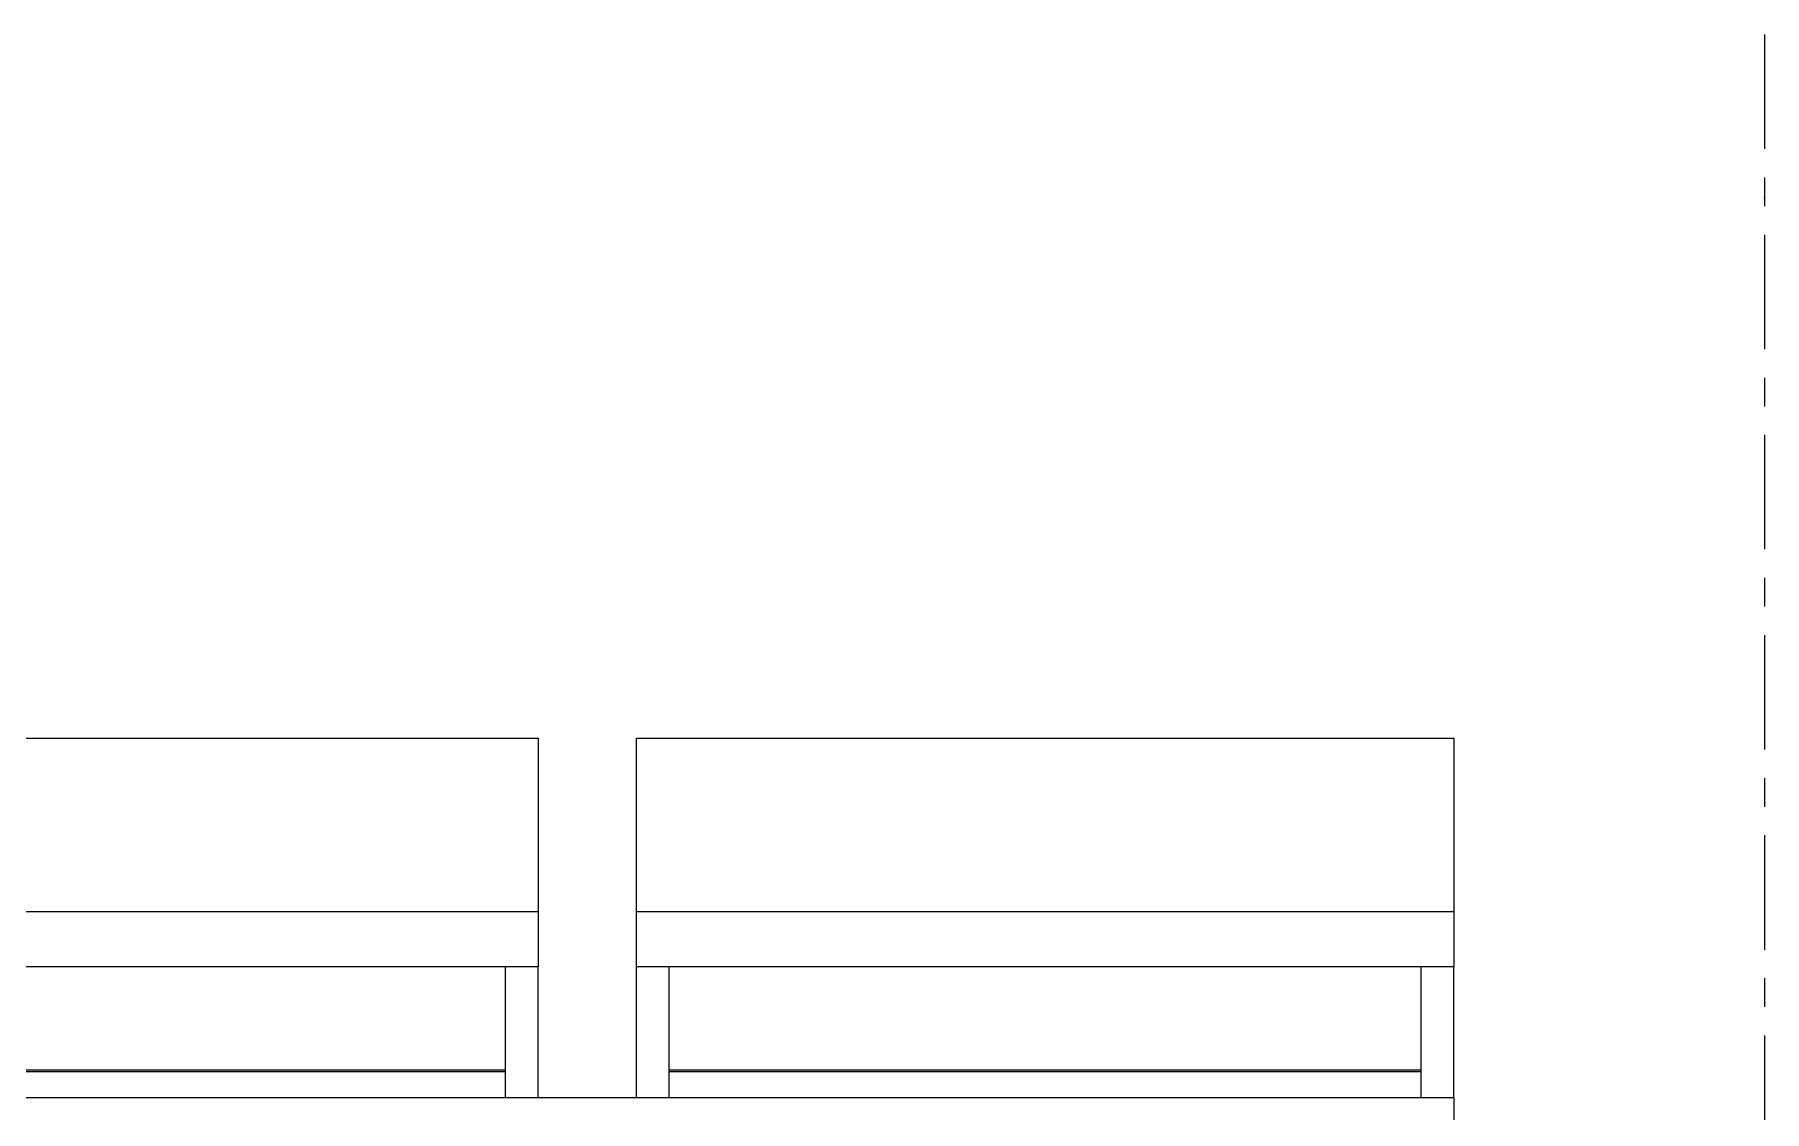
# Model space of a CAD drawing. Header units: millimetres. Extents: x 3774 to 718460, y -768339 to 192544.
# Drawn here: x 374401 to 377047, y -719217 to -717569 of the extents above; entities that cross this region are included whole.
import ezdxf
from ezdxf.enums import TextEntityAlignment as Align

# ---------------------------------------------------------------- set-up
doc = ezdxf.new("R2010")
doc.units = ezdxf.units.MM
doc.linetypes.add('TA_GL_000.70000', pattern=[1.925, 0.7, -0.175, 0.175, -0.175, 0.7])
doc.linetypes.add('XKITLINE00', pattern=[0])
for name, color, linetype in [('000 - 0_SYM_DWG_DIMS_SUB_COLOR_1', 7, 'Continuous'), ('000 - 0_SYM_DWG_GRID-BUBBLE_MAIN_COLOR_1', 7, 'Continuous'), ('000 - 0_SYM_DWG_GRIDLINE_MAIN_COLOR_251', 7, 'Continuous')]:
    doc.layers.add(name, color=color, linetype=linetype)
doc.layers.add('A-CANOPY', color=7, linetype='Continuous', lineweight=25)
doc.styles.add('ARIAL', font='arial.ttf')
doc.styles.add('FAMELINE_FOR_CKST', font='arial.ttf')
doc.styles.add('TA', font='', dxfattribs={"height": 4.5})
doc.styles.get('TA').set_extended_font_data('Cordia New')
doc.dimstyles.new('FAMELINE-CKST_C-C', dxfattribs={"dimtxt": 0.3, "dimasz": 0.15, "dimexe": 0.1, "dimexo": 0.1, "dimgap": 0.05, "dimtad": 1, "dimzin": 0, "dimdsep": 46, "dimtxsty": 'FAMELINE_FOR_CKST', "dimblk": 'ORIGIN', "dimblk1": 'ORIGIN', "dimblk2": 'ORIGIN', "dimsah": 1, "dimcen": 0.1, "dimdle": 0.1, "dimclrd": 7, "dimclre": 7, "dimclrt": 7, "dimadec": 0, "dimazin": 0, "dimtfac": 1, "dimtix": 1, "dimtmove": 2, "dimatfit": 3, "dimfxl": 1, "dimtolj": 1, "dimtzin": 0, "dimlwd": -1, "dimlwe": -1, "dimarcsym": 0})

# ---------------------------------------------------------------- blocks, each defined once
blk = doc.blocks.new('*U5761')
at = {"layer": '000 - 0_SYM_DWG_GRIDLINE_MAIN_COLOR_251', "color": 7, "linetype": 'ByBlock', "ltscale": 5}
blk.add_line((5, 0), (-245, 0), dxfattribs=at)
at = {"layer": '000 - 0_SYM_DWG_GRIDLINE_MAIN_COLOR_251', "color": 7}
blk.add_point((0, 0), dxfattribs=at)
at = {"color": 7, "style": 'TA', "flags": 1}
blk.add_attdef('LOCATION', (6, -6), '', height=4.5, rotation=270, dxfattribs=at)
at = {"layer": '000 - 0_SYM_DWG_GRID-BUBBLE_MAIN_COLOR_1', "color": 7, "style": 'ARIAL'}
blk.add_attdef('GRID-HEAD', text='', height=4, rotation=270, dxfattribs=at).set_placement((25, 0), align=Align.MIDDLE_CENTER)
blk = doc.blocks.new('_Origin')
at = {"color": 7, "linetype": 'ByBlock', "lineweight": -2}
blk.add_line((0, 0), (-1, 0), dxfattribs=at)
blk.add_circle((0, 0), 0.5, dxfattribs=at)
blk = doc.blocks.new('*D8328')
at = {"layer": '000 - 0_SYM_DWG_DIMS_SUB_COLOR_1', "color": 7, "transparency": 16777216}
for p, q in [((11400, 7803), (11400, 8084.2)), ((22800, 7803), (22800, 8084.2)), ((11475, 8034.2), (22725, 8034.2))]:
    blk.add_line(p, q, dxfattribs=at)
at = {"layer": 'Defpoints', "color": 7, "transparency": 16777216}
for p in [(22800, 8034.2), (11400, 7753), (22800, 7753)]:
    blk.add_point(p, dxfattribs=at)
at = {"layer": '000 - 0_SYM_DWG_DIMS_SUB_COLOR_1', "color": 7, "transparency": 16777216, "xscale": 75, "yscale": 75, "zscale": 75, "rotation": 180}
blk.add_blockref('_Origin', (11400, 8034.2), dxfattribs=at)
at = {"layer": '000 - 0_SYM_DWG_DIMS_SUB_COLOR_1', "color": 7, "transparency": 16777216, "xscale": 75, "yscale": 75, "zscale": 75}
blk.add_blockref('_Origin', (22800, 8034.2), dxfattribs=at)
at = {"layer": '000 - 0_SYM_DWG_DIMS_SUB_COLOR_1', "color": 7, "transparency": 16777216, "insert": (17100, 8135.8), "char_height": 150, "attachment_point": 5, "style": 'FAMELINE_FOR_CKST'}
blk.add_mtext('\\A1;11400', dxfattribs=at)
blk = doc.blocks.new('*A532935')
at = {"layer": 'A-CANOPY', "color": 7, "linetype": 'XKITLINE00', "lineweight": 0}
for p, q in [((1976.880119, -42.787037), (1976.880119, -41.187037)), ((1977.280119, -42.787037), (1977.280119, -41.187037))]:
    blk.add_line(p, q, dxfattribs=at)
blk = doc.blocks.new('*A542936')
at = {"layer": 'A-CANOPY', "color": 7, "linetype": 'XKITLINE00', "lineweight": 0}
for p, q in [((1978.480041, -42.787037), (1978.480041, -41.187037)), ((1978.880041, -42.787037), (1978.880041, -41.187037))]:
    blk.add_line(p, q, dxfattribs=at)
blk = doc.blocks.new('*A572939')
at = {"layer": 'A-CANOPY', "color": 7, "linetype": 'XKITLINE00', "lineweight": 0}
for p, q in [((1988.080119, -42.787037), (1988.080119, -41.187037)), ((1988.480119, -42.787037), (1988.480119, -41.187037))]:
    blk.add_line(p, q, dxfattribs=at)
blk = doc.blocks.new('*A812963')
at = {"layer": 'A-CANOPY', "color": 7, "linetype": 'XKITLINE00', "lineweight": 0}
for p, q in [((1853.280041, -42.787037), (1988.480119, -42.787037)), ((1988.480119, -42.787037), (1988.480119, -43.187037))]:
    blk.add_line(p, q, dxfattribs=at)
blk = doc.blocks.new('*A1443026')
at = {"layer": 'A-CANOPY', "color": 7, "linetype": 'XKITLINE00', "lineweight": 0}
for p, q in [((1966.480041, -41.187037), (1966.480041, -38.387037)), ((1966.480041, -38.387037), (1977.280041, -38.387037)), ((1977.280041, -38.387037), (1977.280041, -41.187037)), ((1966.480041, -40.507037), (1977.280041, -40.507037)), ((1977.280041, -41.187037), (1966.480041, -41.187037)), ((1966.880041, -42.447037), (1976.880119, -42.447037)), ((1966.880041, -42.467037), (1976.880119, -42.467037))]:
    blk.add_line(p, q, dxfattribs=at)
blk = doc.blocks.new('*A1453027')
at = {"layer": 'A-CANOPY', "color": 7, "linetype": 'XKITLINE00', "lineweight": 0}
for p, q in [((1978.480041, -41.187037), (1978.480041, -38.387037)), ((1978.480041, -38.387037), (1988.480041, -38.387037)), ((1988.480041, -38.387037), (1988.480041, -41.187037)), ((1978.480041, -40.507037), (1988.480041, -40.507037)), ((1988.480041, -41.187037), (1978.480041, -41.187037)), ((1978.880041, -42.447037), (1988.080119, -42.447037)), ((1978.880041, -42.467037), (1988.080119, -42.467037))]:
    blk.add_line(p, q, dxfattribs=at)
blk = doc.blocks.new('W-1-PP19-SE-ENT3_20260407-084553_PP19_ENT3_LOPL')
at = {"color": 7, "lineweight": 0, "xscale": 125, "yscale": 125, "zscale": 125}
for name in ['*A1443026', '*A1453027', '*A532935', '*A542936', '*A572939', '*A812963']:
    blk.add_blockref(name, (-226235, 11475), dxfattribs=at)
blk = doc.blocks.new('W-1-PP19-SE-ENT3_20260407-084520_PP19_ENT3_MAIN_DIMS_PL')
at = {"layer": '000 - 0_SYM_DWG_GRIDLINE_MAIN_COLOR_251', "color": 7, "linetype": 'TA_GL_000.70000', "xscale": 50.0000000000001, "yscale": 50.0000000000001, "zscale": 50.0000000000001, "rotation": 90}
blk.add_blockref('*U5761', (22800, 7503), dxfattribs=at)
at = {"layer": '000 - 0_SYM_DWG_DIMS_SUB_COLOR_1', "color": 7}
dim = blk.add_linear_dim(base=(22800, 8034.2), p1=(11400, 7753), p2=(22800, 7753), angle=180, dimstyle='FAMELINE-CKST_C-C', override={"dimscale": 500, "dimdec": 0, "dimclrd": 7, "dimclre": 7, "dimclrt": 7}, dxfattribs=at)
dim.commit()
dim.dimension.update_dxf_attribs({"geometry": '*D8328', "text_midpoint": (17100, 8135.8)})

msp = doc.modelspace()

# ---------------------------------------------------------------- block references
at = {"color": 7}
msp.add_blockref('W-1-PP19-SE-ENT3_20260407-084520_PP19_ENT3_MAIN_DIMS_PL', (354246.645, -725322.382), dxfattribs=at)

# ---------------------------------------------------------------- next in the draw order: block references
msp.add_blockref('W-1-PP19-SE-ENT3_20260407-084553_PP19_ENT3_LOPL', (354246.645, -725322.382), dxfattribs=at)

doc.saveas('drawing.dxf')
